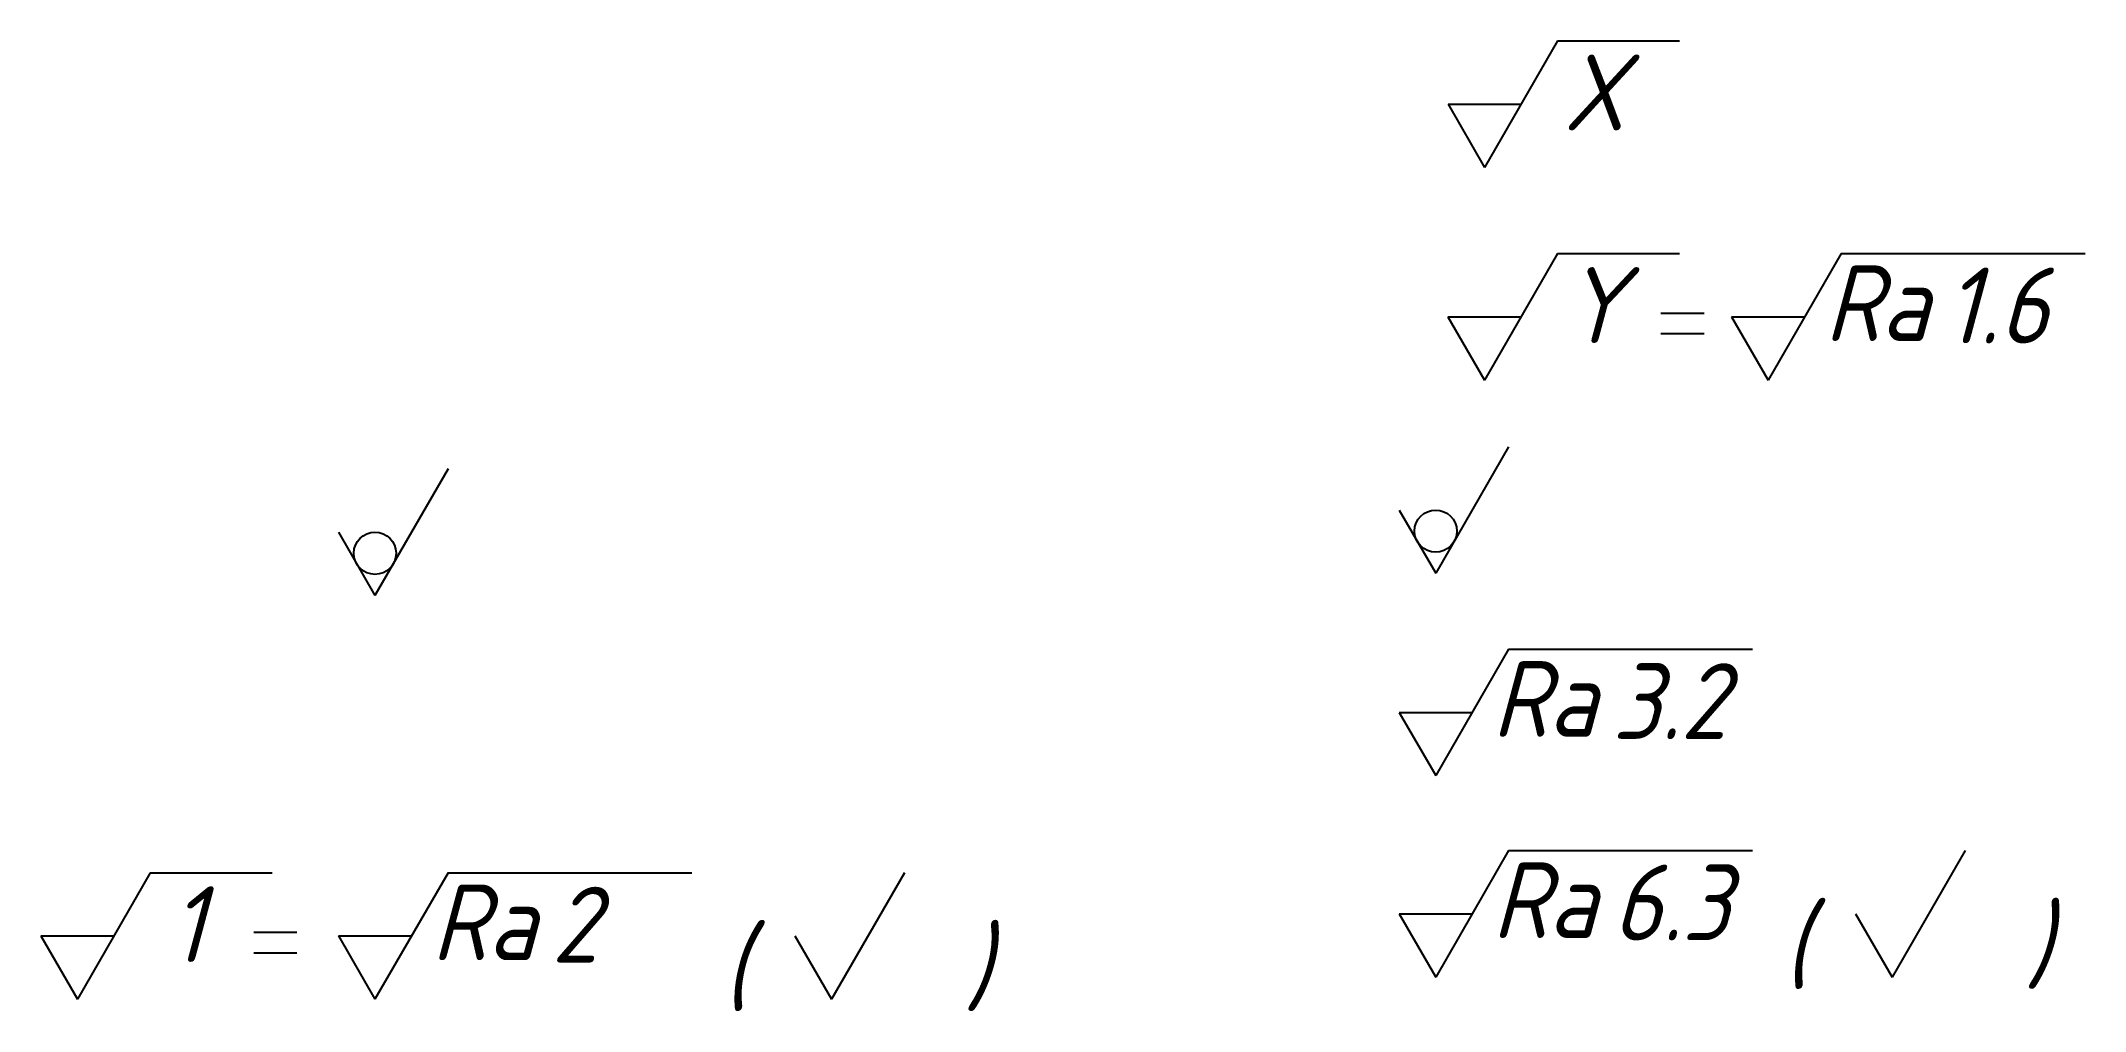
# Model space of a CAD drawing. Header units: millimetres. Extents: x 3048.8 to 3065, y 1210.7 to 1218.4.
import ezdxf
from ezdxf.enums import TextEntityAlignment as Align

# ---------------------------------------------------------------- set-up
doc = ezdxf.new("R2010")
doc.units = ezdxf.units.MM
doc.layers.add('xi', color=3, linetype='Continuous')
doc.styles.add('iso', font='isocp.shx', dxfattribs={"oblique": 15})

# ---------------------------------------------------------------- blocks, each defined once
blk = doc.blocks.new('粗糙度符号')
at = {"layer": 'xi', "linetype": 'ByBlock', "ltscale": 0.2}
for p, q in [((0.963, 5.722), (0.386, 4.722)), ((0.963, 5.722), (1.928, 5.722)), ((3.207, 5.722), (2.63, 4.722)), ((3.207, 5.722), (5.137, 5.722)), ((0.097, 5.222), (0.386, 4.722)), ((0.097, 5.222), (0.675, 5.222)), ((2.341, 5.222), (2.63, 4.722)), ((2.341, 5.222), (2.919, 5.222)), ((0.577, 4.194), (0, 3.194)), ((-0.289, 3.694), (0, 3.194)), ((0.577, 2.593), (0, 1.593)), ((0.577, 2.593), (2.507, 2.593)), ((-0.289, 2.093), (0, 1.593)), ((-0.289, 2.093), (0.289, 2.093)), ((0.577, 1), (0, 0)), ((0.577, 1), (2.507, 1)), ((4.188, 1), (3.611, 0)), ((-0.289, 0.5), (0, 0)), ((-0.289, 0.5), (0.289, 0.5)), ((3.322, 0.5), (3.611, 0))]:
    blk.add_line(p, q, dxfattribs=at)
at = {"layer": 'xi'}
for p, q in [((1.781, 5.252), (2.123, 5.252)), ((1.781, 5.089), (2.123, 5.089))]:
    blk.add_line(p, q, dxfattribs=at)
blk.add_circle((0, 3.527), 0.167, dxfattribs=at)
at = {"layer": 'xi', "linetype": 'ByBlock', "ltscale": 0.2, "style": 'iso', "oblique": 15}
for s, p in [('Ra', (3.074, 5.031)), ('Ra', (0.444, 1.901)), ('Ra', (0.444, 0.309)), ('(     )', (2.748, -0.035))]:
    blk.add_text(s, height=0.6, dxfattribs=at).set_placement(p)
blk.add_attdef('1', text='', height=0.6, dxfattribs=at).set_placement((1.252, 5.315), align=Align.MIDDLE_CENTER)
for p in [(4.025, 5.011), (1.395, 1.882), (1.395, 0.289)]:
    blk.add_attdef('2', p, '', height=0.6, dxfattribs=at)

msp = doc.modelspace()

# ---------------------------------------------------------------- linework, layer by layer
at = {"layer": 'xi', "linetype": 'ByBlock', "ltscale": 0.2}
for p, q in [((3060.818, 1218.374), (3060.24, 1217.374)), ((3060.818, 1218.374), (3061.782, 1218.374)), ((3059.952, 1217.874), (3060.24, 1217.374)), ((3059.952, 1217.874), (3060.529, 1217.874)), ((3052.042, 1214.989), (3051.464, 1213.989)), ((3051.176, 1214.489), (3051.464, 1213.989)), ((3049.687, 1211.795), (3049.11, 1210.795)), ((3049.687, 1211.795), (3050.652, 1211.795)), ((3052.042, 1211.795), (3051.464, 1210.795)), ((3052.042, 1211.795), (3053.971, 1211.795)), ((3055.652, 1211.795), (3055.075, 1210.795)), ((3048.821, 1211.295), (3049.11, 1210.795)), ((3048.821, 1211.295), (3049.399, 1211.295)), ((3051.176, 1211.295), (3051.464, 1210.795)), ((3051.176, 1211.295), (3051.753, 1211.295)), ((3054.786, 1211.295), (3055.075, 1210.795))]:
    msp.add_line(p, q, dxfattribs=at)
at = {"layer": 'xi'}
for p, q in [((3050.505, 1211.325), (3050.847, 1211.325)), ((3050.505, 1211.162), (3050.847, 1211.162))]:
    msp.add_line(p, q, dxfattribs=at)
msp.add_circle((3051.464, 1214.322), 0.167, dxfattribs=at)

# ---------------------------------------------------------------- block references
ref = msp.add_blockref('粗糙度符号', (3059.854, 1210.97), dxfattribs=at)
ref.add_attrib('2', '3.2', (3061.25, 1212.852), dxfattribs={"linetype": 'ByBlock', "ltscale": 0.2, "height": 0.6, "style": 'iso', "oblique": 15})
ref.add_attrib('2', '1.6', (3063.88, 1215.982), dxfattribs={"linetype": 'ByBlock', "ltscale": 0.2, "height": 0.6, "style": 'iso', "oblique": 15})
ref.add_attrib('1', 'Y', dxfattribs={"linetype": 'ByBlock', "ltscale": 0.2, "height": 0.6, "style": 'iso', "oblique": 15}).set_placement((3061.106, 1216.285), align=Align.MIDDLE_CENTER)
ref.add_attrib('2', '6.3', (3061.25, 1211.26), dxfattribs={"linetype": 'ByBlock', "ltscale": 0.2, "height": 0.6, "style": 'iso', "oblique": 15})

# ---------------------------------------------------------------- texts
at = {"layer": 'xi', "linetype": 'ByBlock', "ltscale": 0.2, "style": 'iso', "oblique": 15}
for s, p in [('Ra', (3051.909, 1211.104)), ('(     )', (3054.213, 1210.76))]:
    msp.add_text(s, height=0.6, dxfattribs=at).set_placement(p)
for tag, p in [('X', (3061.106, 1217.967)), ('1', (3049.976, 1211.388))]:
    msp.add_attdef(tag, text='x', height=0.6, dxfattribs=at).set_placement(p, align=Align.MIDDLE_CENTER)
msp.add_attdef('2', (3052.86, 1211.084), '6.3', height=0.6, dxfattribs=at)

doc.saveas('drawing.dxf')
